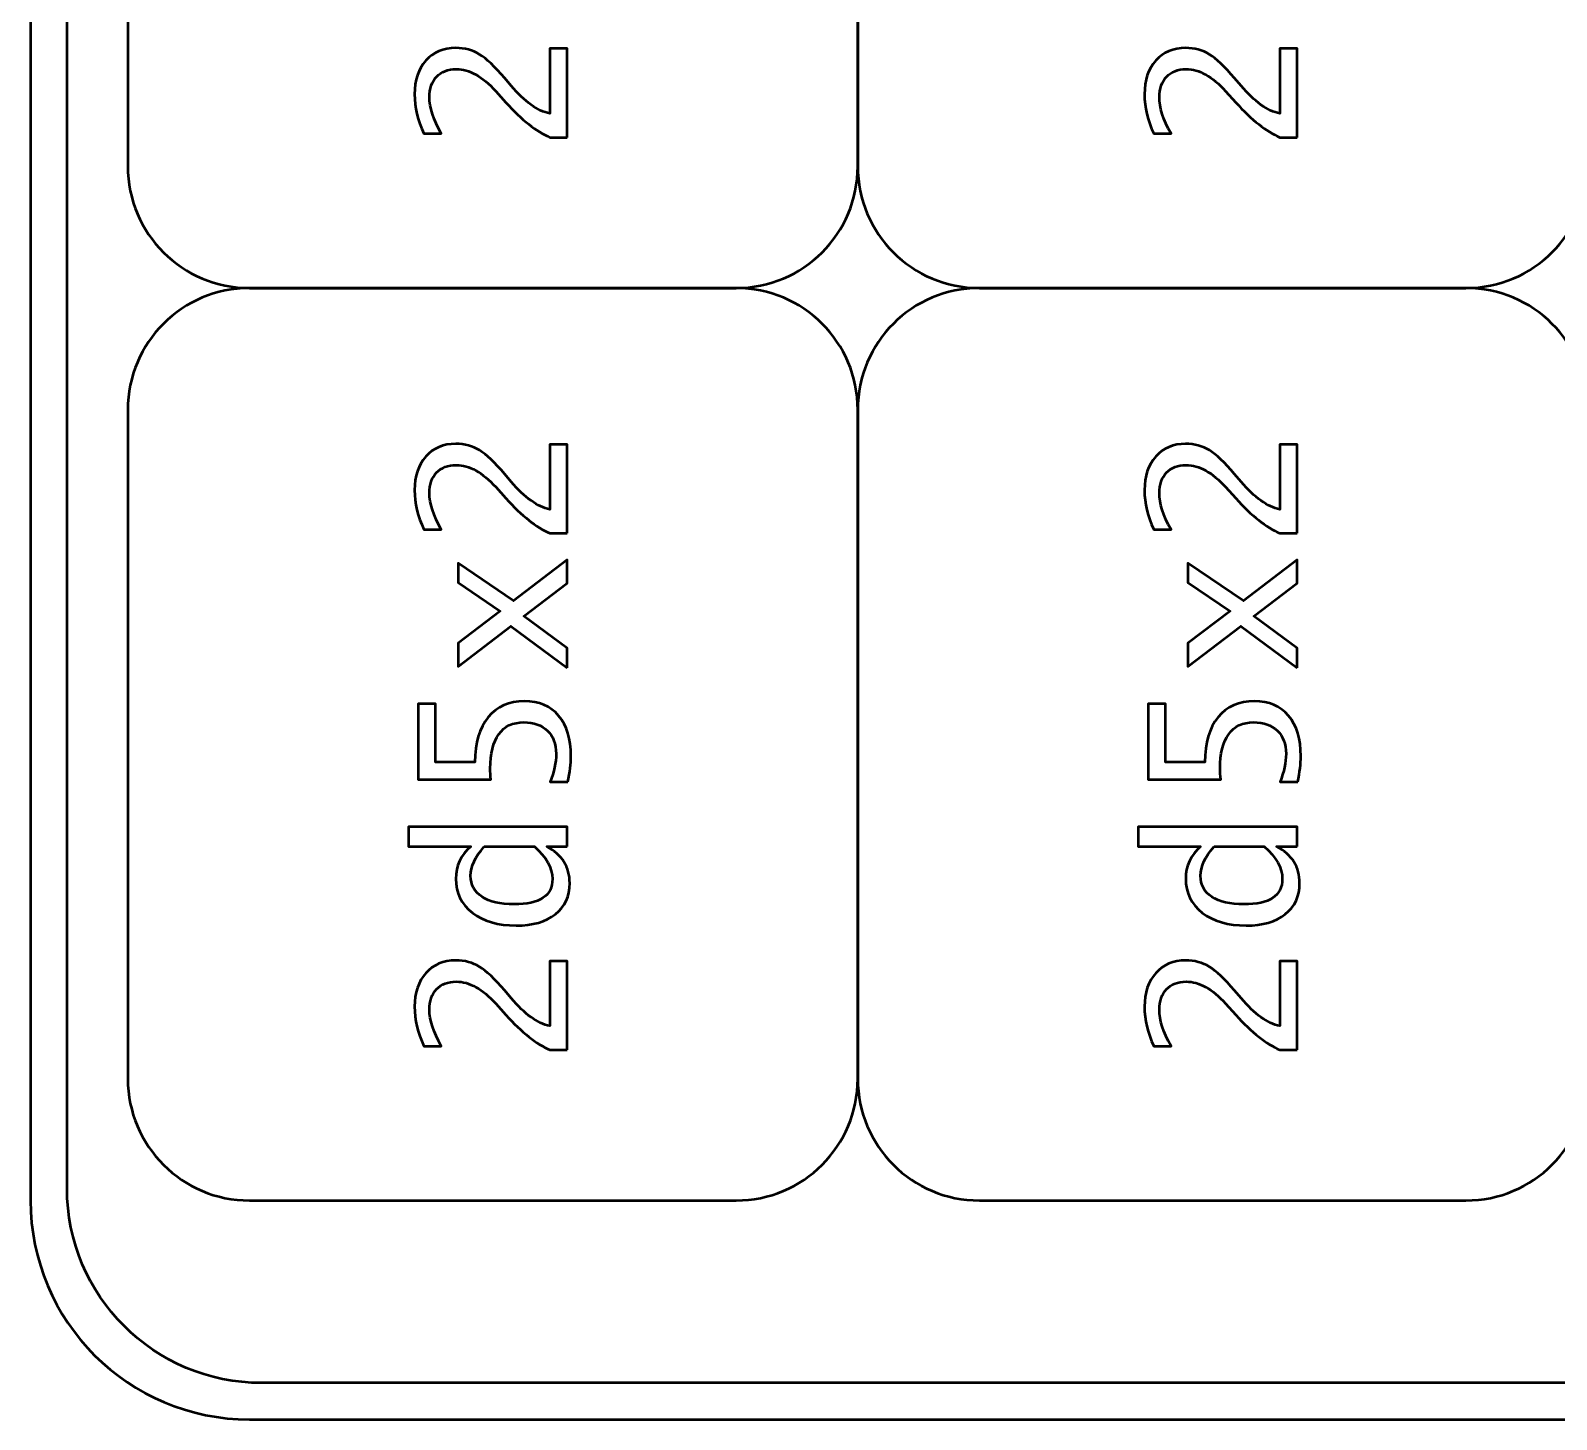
# Model space of a CAD drawing. Header units: centimetres. Extents: x -143 to 63, y -92 to 73.
# Drawn here: x -36.4 to -30.13, y -83.4 to -77.69 of the extents above; entities that cross this region are included whole.
import ezdxf

# ---------------------------------------------------------------- set-up
doc = ezdxf.new("R2010")
doc.units = ezdxf.units.CM
doc.header["$MEASUREMENT"] = 0
doc.layers.add('Layer 1', color=7, linetype='Continuous')

msp = doc.modelspace()

# ---------------------------------------------------------------- linework, layer by layer
at = {"layer": 'Layer 1', "lineweight": 53}
for points in [[(-36.4, -82.5), (-36.4, -82.5), (-36.4, -67.5), (-36.4, -67.5), (-36.4, -67.5), (-36.4, -67.00294), (-35.99706, -66.6), (-35.5, -66.6), (-35.5, -66.6), (-35.5, -66.6), (-24.5, -66.6), (-24.5, -66.6), (-24.5, -66.6), (-24.00294, -66.6), (-23.6, -67.00294), (-23.6, -67.5), (-23.6, -67.5), (-23.6, -67.5), (-23.6, -82.5), (-23.6, -82.5), (-23.6, -82.5), (-23.6, -82.99706), (-24.00294, -83.4), (-24.5, -83.4), (-24.5, -83.4), (-24.5, -83.4), (-35.5, -83.4), (-35.5, -83.4), (-35.5, -83.4), (-35.99706, -83.4), (-36.4, -82.99706), (-36.4, -82.5)], [(-35.45, -83.25), (-35.45, -83.25), (-24.55, -83.25), (-24.55, -83.25), (-24.55, -83.25), (-24.10817, -83.25), (-23.75, -82.89183), (-23.75, -82.45), (-23.75, -82.45), (-23.75, -82.45), (-23.75, -67.55), (-23.75, -67.55), (-23.75, -67.55), (-23.75, -67.10817), (-24.10817, -66.75), (-24.55, -66.75), (-24.55, -66.75), (-24.55, -66.75), (-35.45, -66.75), (-35.45, -66.75), (-35.45, -66.75), (-35.89183, -66.75), (-36.25, -67.10817), (-36.25, -67.55), (-36.25, -67.55), (-36.25, -67.55), (-36.25, -82.45), (-36.25, -82.45), (-36.25, -82.45), (-36.25, -82.89183), (-35.89183, -83.25), (-35.45, -83.25)]]:
    msp.add_open_spline(points, degree=3, knots=[0, 0, 0, 0, 0.1111111, 0.1111111, 0.1111111, 0.1111111, 0.2222222, 0.2222222, 0.2222222, 0.2222222, 0.3333333, 0.3333333, 0.3333333, 0.3333333, 0.4444444, 0.4444444, 0.4444444, 0.4444444, 0.5555556, 0.5555556, 0.5555556, 0.5555556, 0.6666667, 0.6666667, 0.6666667, 0.6666667, 0.7777778, 0.7777778, 0.7777778, 0.7777778, 1, 1, 1, 1], dxfattribs=at)
at = {"layer": 'Layer 1', "color": 4, "lineweight": 53}
for points, knots in [([(-33, -75.5), (-33, -75.5), (-33, -78.25), (-33, -78.25), (-33, -78.25), (-33, -78.52614), (-33.22386, -78.75), (-33.5, -78.75), (-33.5, -78.75), (-33.5, -78.75), (-35.5, -78.75), (-35.5, -78.75), (-35.5, -78.75), (-35.77614, -78.75), (-36, -78.52614), (-36, -78.25), (-36, -78.25), (-36, -78.25), (-36, -75.5), (-36, -75.5), (-36, -75.5), (-36, -75.22386), (-35.77614, -75), (-35.5, -75), (-35.5, -75), (-35.5, -75), (-33.5, -75), (-33.5, -75), (-33.5, -75), (-33.22386, -75), (-33, -75.22386), (-33, -75.5)], [0, 0, 0, 0, 0.1111111, 0.1111111, 0.1111111, 0.1111111, 0.2222222, 0.2222222, 0.2222222, 0.2222222, 0.3333333, 0.3333333, 0.3333333, 0.3333333, 0.4444444, 0.4444444, 0.4444444, 0.4444444, 0.5555556, 0.5555556, 0.5555556, 0.5555556, 0.6666667, 0.6666667, 0.6666667, 0.6666667, 0.7777778, 0.7777778, 0.7777778, 0.7777778, 1, 1, 1, 1]), ([(-30, -75.5), (-30, -75.5), (-30, -78.25), (-30, -78.25), (-30, -78.25), (-30, -78.52614), (-30.22386, -78.75), (-30.5, -78.75), (-30.5, -78.75), (-30.5, -78.75), (-32.5, -78.75), (-32.5, -78.75), (-32.5, -78.75), (-32.77614, -78.75), (-33, -78.52614), (-33, -78.25), (-33, -78.25), (-33, -78.25), (-33, -75.5), (-33, -75.5), (-33, -75.5), (-33, -75.22386), (-32.77614, -75), (-32.5, -75), (-32.5, -75), (-32.5, -75), (-30.5, -75), (-30.5, -75), (-30.5, -75), (-30.22386, -75), (-30, -75.22386), (-30, -75.5)], [0, 0, 0, 0, 0.1111111, 0.1111111, 0.1111111, 0.1111111, 0.2222222, 0.2222222, 0.2222222, 0.2222222, 0.3333333, 0.3333333, 0.3333333, 0.3333333, 0.4444444, 0.4444444, 0.4444444, 0.4444444, 0.5555556, 0.5555556, 0.5555556, 0.5555556, 0.6666667, 0.6666667, 0.6666667, 0.6666667, 0.7777778, 0.7777778, 0.7777778, 0.7777778, 1, 1, 1, 1]), ([(-34.19393, -78.13076), (-34.19393, -78.13076), (-34.26505, -78.13076), (-34.26505, -78.13076), (-34.26505, -78.13076), (-34.32051, -78.10705), (-34.38104, -78.05921), (-34.44638, -77.9871), (-34.44638, -77.9871), (-34.44638, -77.9871), (-34.48815, -77.94054), (-34.48815, -77.94054), (-34.48815, -77.94054), (-34.54262, -77.88057), (-34.59652, -77.85051), (-34.65014, -77.85051), (-34.65014, -77.85051), (-34.68429, -77.85051), (-34.71125, -77.86081), (-34.73086, -77.88127), (-34.73086, -77.88127), (-34.75047, -77.90173), (-34.76035, -77.9301), (-34.76035, -77.96608), (-34.76035, -77.96608), (-34.76035, -78.00813), (-34.74427, -78.05794), (-34.71209, -78.11552), (-34.71209, -78.11552), (-34.71209, -78.11552), (-34.78321, -78.11552), (-34.78321, -78.11552), (-34.78321, -78.11552), (-34.80861, -78.06119), (-34.82131, -78.00714), (-34.82131, -77.95324), (-34.82131, -77.95324), (-34.82131, -77.89595), (-34.80593, -77.84994), (-34.77503, -77.81523), (-34.77503, -77.81523), (-34.74412, -77.78066), (-34.7032, -77.7633), (-34.65212, -77.7633), (-34.65212, -77.7633), (-34.61543, -77.7633), (-34.58283, -77.77205), (-34.55447, -77.78955), (-34.55447, -77.78955), (-34.52597, -77.80719), (-34.49153, -77.83978), (-34.45089, -77.88762), (-34.45089, -77.88762), (-34.45089, -77.88762), (-34.42408, -77.91909), (-34.42408, -77.91909), (-34.42408, -77.91909), (-34.36849, -77.98456), (-34.31557, -78.02238), (-34.26505, -78.03254), (-34.26505, -78.03254), (-34.26505, -78.03254), (-34.26505, -77.76584), (-34.26505, -77.76584), (-34.26505, -77.76584), (-34.26505, -77.76584), (-34.19393, -77.76584), (-34.19393, -77.76584), (-34.19393, -77.76584), (-34.19393, -77.76584), (-34.19393, -78.13076), (-34.19393, -78.13076)], [0, 0, 0, 0, 0.0526316, 0.0526316, 0.0526316, 0.0526316, 0.1052632, 0.1052632, 0.1052632, 0.1052632, 0.1578947, 0.1578947, 0.1578947, 0.1578947, 0.2105263, 0.2105263, 0.2105263, 0.2105263, 0.2631579, 0.2631579, 0.2631579, 0.2631579, 0.3157895, 0.3157895, 0.3157895, 0.3157895, 0.3684211, 0.3684211, 0.3684211, 0.3684211, 0.4210526, 0.4210526, 0.4210526, 0.4210526, 0.4736842, 0.4736842, 0.4736842, 0.4736842, 0.5263158, 0.5263158, 0.5263158, 0.5263158, 0.5789474, 0.5789474, 0.5789474, 0.5789474, 0.6315789, 0.6315789, 0.6315789, 0.6315789, 0.6842105, 0.6842105, 0.6842105, 0.6842105, 0.7368421, 0.7368421, 0.7368421, 0.7368421, 0.7894737, 0.7894737, 0.7894737, 0.7894737, 0.8421053, 0.8421053, 0.8421053, 0.8421053, 0.8947368, 0.8947368, 0.8947368, 0.8947368, 1, 1, 1, 1]), ([(-31.19393, -78.13076), (-31.19393, -78.13076), (-31.26505, -78.13076), (-31.26505, -78.13076), (-31.26505, -78.13076), (-31.32051, -78.10705), (-31.38104, -78.05921), (-31.44638, -77.9871), (-31.44638, -77.9871), (-31.44638, -77.9871), (-31.48815, -77.94054), (-31.48815, -77.94054), (-31.48815, -77.94054), (-31.54262, -77.88057), (-31.59652, -77.85051), (-31.65014, -77.85051), (-31.65014, -77.85051), (-31.68429, -77.85051), (-31.71125, -77.86081), (-31.73086, -77.88127), (-31.73086, -77.88127), (-31.75047, -77.90173), (-31.76035, -77.9301), (-31.76035, -77.96608), (-31.76035, -77.96608), (-31.76035, -78.00813), (-31.74427, -78.05794), (-31.71209, -78.11552), (-31.71209, -78.11552), (-31.71209, -78.11552), (-31.78321, -78.11552), (-31.78321, -78.11552), (-31.78321, -78.11552), (-31.80861, -78.06119), (-31.82131, -78.00714), (-31.82131, -77.95324), (-31.82131, -77.95324), (-31.82131, -77.89595), (-31.80593, -77.84994), (-31.77503, -77.81523), (-31.77503, -77.81523), (-31.74412, -77.78066), (-31.7032, -77.7633), (-31.65212, -77.7633), (-31.65212, -77.7633), (-31.61543, -77.7633), (-31.58283, -77.77205), (-31.55447, -77.78955), (-31.55447, -77.78955), (-31.52597, -77.80719), (-31.49153, -77.83978), (-31.45089, -77.88762), (-31.45089, -77.88762), (-31.45089, -77.88762), (-31.42408, -77.91909), (-31.42408, -77.91909), (-31.42408, -77.91909), (-31.36849, -77.98456), (-31.31557, -78.02238), (-31.26505, -78.03254), (-31.26505, -78.03254), (-31.26505, -78.03254), (-31.26505, -77.76584), (-31.26505, -77.76584), (-31.26505, -77.76584), (-31.26505, -77.76584), (-31.19393, -77.76584), (-31.19393, -77.76584), (-31.19393, -77.76584), (-31.19393, -77.76584), (-31.19393, -78.13076), (-31.19393, -78.13076)], [0, 0, 0, 0, 0.0526316, 0.0526316, 0.0526316, 0.0526316, 0.1052632, 0.1052632, 0.1052632, 0.1052632, 0.1578947, 0.1578947, 0.1578947, 0.1578947, 0.2105263, 0.2105263, 0.2105263, 0.2105263, 0.2631579, 0.2631579, 0.2631579, 0.2631579, 0.3157895, 0.3157895, 0.3157895, 0.3157895, 0.3684211, 0.3684211, 0.3684211, 0.3684211, 0.4210526, 0.4210526, 0.4210526, 0.4210526, 0.4736842, 0.4736842, 0.4736842, 0.4736842, 0.5263158, 0.5263158, 0.5263158, 0.5263158, 0.5789474, 0.5789474, 0.5789474, 0.5789474, 0.6315789, 0.6315789, 0.6315789, 0.6315789, 0.6842105, 0.6842105, 0.6842105, 0.6842105, 0.7368421, 0.7368421, 0.7368421, 0.7368421, 0.7894737, 0.7894737, 0.7894737, 0.7894737, 0.8421053, 0.8421053, 0.8421053, 0.8421053, 0.8947368, 0.8947368, 0.8947368, 0.8947368, 1, 1, 1, 1]), ([(-33, -79.25), (-33, -79.25), (-33, -82), (-33, -82), (-33, -82), (-33, -82.27614), (-33.22386, -82.5), (-33.5, -82.5), (-33.5, -82.5), (-33.5, -82.5), (-35.5, -82.5), (-35.5, -82.5), (-35.5, -82.5), (-35.77614, -82.5), (-36, -82.27614), (-36, -82), (-36, -82), (-36, -82), (-36, -79.25), (-36, -79.25), (-36, -79.25), (-36, -78.97386), (-35.77614, -78.75), (-35.5, -78.75), (-35.5, -78.75), (-35.5, -78.75), (-33.5, -78.75), (-33.5, -78.75), (-33.5, -78.75), (-33.22386, -78.75), (-33, -78.97386), (-33, -79.25)], [0, 0, 0, 0, 0.1111111, 0.1111111, 0.1111111, 0.1111111, 0.2222222, 0.2222222, 0.2222222, 0.2222222, 0.3333333, 0.3333333, 0.3333333, 0.3333333, 0.4444444, 0.4444444, 0.4444444, 0.4444444, 0.5555556, 0.5555556, 0.5555556, 0.5555556, 0.6666667, 0.6666667, 0.6666667, 0.6666667, 0.7777778, 0.7777778, 0.7777778, 0.7777778, 1, 1, 1, 1]), ([(-30, -79.25), (-30, -79.25), (-30, -82), (-30, -82), (-30, -82), (-30, -82.27614), (-30.22386, -82.5), (-30.5, -82.5), (-30.5, -82.5), (-30.5, -82.5), (-32.5, -82.5), (-32.5, -82.5), (-32.5, -82.5), (-32.77614, -82.5), (-33, -82.27614), (-33, -82), (-33, -82), (-33, -82), (-33, -79.25), (-33, -79.25), (-33, -79.25), (-33, -78.97386), (-32.77614, -78.75), (-32.5, -78.75), (-32.5, -78.75), (-32.5, -78.75), (-30.5, -78.75), (-30.5, -78.75), (-30.5, -78.75), (-30.22386, -78.75), (-30, -78.97386), (-30, -79.25)], [0, 0, 0, 0, 0.1111111, 0.1111111, 0.1111111, 0.1111111, 0.2222222, 0.2222222, 0.2222222, 0.2222222, 0.3333333, 0.3333333, 0.3333333, 0.3333333, 0.4444444, 0.4444444, 0.4444444, 0.4444444, 0.5555556, 0.5555556, 0.5555556, 0.5555556, 0.6666667, 0.6666667, 0.6666667, 0.6666667, 0.7777778, 0.7777778, 0.7777778, 0.7777778, 1, 1, 1, 1]), ([(-34.19393, -79.75787), (-34.19393, -79.75787), (-34.26505, -79.75787), (-34.26505, -79.75787), (-34.26505, -79.75787), (-34.32051, -79.73416), (-34.38104, -79.68632), (-34.44638, -79.61421), (-34.44638, -79.61421), (-34.44638, -79.61421), (-34.48815, -79.56765), (-34.48815, -79.56765), (-34.48815, -79.56765), (-34.54262, -79.50768), (-34.59652, -79.47762), (-34.65014, -79.47762), (-34.65014, -79.47762), (-34.68429, -79.47762), (-34.71125, -79.48792), (-34.73086, -79.50838), (-34.73086, -79.50838), (-34.75047, -79.52884), (-34.76035, -79.55721), (-34.76035, -79.59319), (-34.76035, -79.59319), (-34.76035, -79.63524), (-34.74427, -79.68505), (-34.71209, -79.74263), (-34.71209, -79.74263), (-34.71209, -79.74263), (-34.78321, -79.74263), (-34.78321, -79.74263), (-34.78321, -79.74263), (-34.80861, -79.6883), (-34.82131, -79.63425), (-34.82131, -79.58035), (-34.82131, -79.58035), (-34.82131, -79.52306), (-34.80593, -79.47705), (-34.77503, -79.44234), (-34.77503, -79.44234), (-34.74412, -79.40777), (-34.7032, -79.39041), (-34.65212, -79.39041), (-34.65212, -79.39041), (-34.61543, -79.39041), (-34.58283, -79.39916), (-34.55447, -79.41666), (-34.55447, -79.41666), (-34.52597, -79.4343), (-34.49153, -79.46689), (-34.45089, -79.51473), (-34.45089, -79.51473), (-34.45089, -79.51473), (-34.42408, -79.5462), (-34.42408, -79.5462), (-34.42408, -79.5462), (-34.36849, -79.61167), (-34.31557, -79.64949), (-34.26505, -79.65965), (-34.26505, -79.65965), (-34.26505, -79.65965), (-34.26505, -79.39295), (-34.26505, -79.39295), (-34.26505, -79.39295), (-34.26505, -79.39295), (-34.19393, -79.39295), (-34.19393, -79.39295), (-34.19393, -79.39295), (-34.19393, -79.39295), (-34.19393, -79.75787), (-34.19393, -79.75787)], [0, 0, 0, 0, 0.0526316, 0.0526316, 0.0526316, 0.0526316, 0.1052632, 0.1052632, 0.1052632, 0.1052632, 0.1578947, 0.1578947, 0.1578947, 0.1578947, 0.2105263, 0.2105263, 0.2105263, 0.2105263, 0.2631579, 0.2631579, 0.2631579, 0.2631579, 0.3157895, 0.3157895, 0.3157895, 0.3157895, 0.3684211, 0.3684211, 0.3684211, 0.3684211, 0.4210526, 0.4210526, 0.4210526, 0.4210526, 0.4736842, 0.4736842, 0.4736842, 0.4736842, 0.5263158, 0.5263158, 0.5263158, 0.5263158, 0.5789474, 0.5789474, 0.5789474, 0.5789474, 0.6315789, 0.6315789, 0.6315789, 0.6315789, 0.6842105, 0.6842105, 0.6842105, 0.6842105, 0.7368421, 0.7368421, 0.7368421, 0.7368421, 0.7894737, 0.7894737, 0.7894737, 0.7894737, 0.8421053, 0.8421053, 0.8421053, 0.8421053, 0.8947368, 0.8947368, 0.8947368, 0.8947368, 1, 1, 1, 1]), ([(-31.19393, -79.75787), (-31.19393, -79.75787), (-31.26505, -79.75787), (-31.26505, -79.75787), (-31.26505, -79.75787), (-31.32051, -79.73416), (-31.38104, -79.68632), (-31.44638, -79.61421), (-31.44638, -79.61421), (-31.44638, -79.61421), (-31.48815, -79.56765), (-31.48815, -79.56765), (-31.48815, -79.56765), (-31.54262, -79.50768), (-31.59652, -79.47762), (-31.65014, -79.47762), (-31.65014, -79.47762), (-31.68429, -79.47762), (-31.71125, -79.48792), (-31.73086, -79.50838), (-31.73086, -79.50838), (-31.75047, -79.52884), (-31.76035, -79.55721), (-31.76035, -79.59319), (-31.76035, -79.59319), (-31.76035, -79.63524), (-31.74427, -79.68505), (-31.71209, -79.74263), (-31.71209, -79.74263), (-31.71209, -79.74263), (-31.78321, -79.74263), (-31.78321, -79.74263), (-31.78321, -79.74263), (-31.80861, -79.6883), (-31.82131, -79.63425), (-31.82131, -79.58035), (-31.82131, -79.58035), (-31.82131, -79.52306), (-31.80593, -79.47705), (-31.77503, -79.44234), (-31.77503, -79.44234), (-31.74412, -79.40777), (-31.7032, -79.39041), (-31.65212, -79.39041), (-31.65212, -79.39041), (-31.61543, -79.39041), (-31.58283, -79.39916), (-31.55447, -79.41666), (-31.55447, -79.41666), (-31.52597, -79.4343), (-31.49153, -79.46689), (-31.45089, -79.51473), (-31.45089, -79.51473), (-31.45089, -79.51473), (-31.42408, -79.5462), (-31.42408, -79.5462), (-31.42408, -79.5462), (-31.36849, -79.61167), (-31.31557, -79.64949), (-31.26505, -79.65965), (-31.26505, -79.65965), (-31.26505, -79.65965), (-31.26505, -79.39295), (-31.26505, -79.39295), (-31.26505, -79.39295), (-31.26505, -79.39295), (-31.19393, -79.39295), (-31.19393, -79.39295), (-31.19393, -79.39295), (-31.19393, -79.39295), (-31.19393, -79.75787), (-31.19393, -79.75787)], [0, 0, 0, 0, 0.0526316, 0.0526316, 0.0526316, 0.0526316, 0.1052632, 0.1052632, 0.1052632, 0.1052632, 0.1578947, 0.1578947, 0.1578947, 0.1578947, 0.2105263, 0.2105263, 0.2105263, 0.2105263, 0.2631579, 0.2631579, 0.2631579, 0.2631579, 0.3157895, 0.3157895, 0.3157895, 0.3157895, 0.3684211, 0.3684211, 0.3684211, 0.3684211, 0.4210526, 0.4210526, 0.4210526, 0.4210526, 0.4736842, 0.4736842, 0.4736842, 0.4736842, 0.5263158, 0.5263158, 0.5263158, 0.5263158, 0.5789474, 0.5789474, 0.5789474, 0.5789474, 0.6315789, 0.6315789, 0.6315789, 0.6315789, 0.6842105, 0.6842105, 0.6842105, 0.6842105, 0.7368421, 0.7368421, 0.7368421, 0.7368421, 0.7894737, 0.7894737, 0.7894737, 0.7894737, 0.8421053, 0.8421053, 0.8421053, 0.8421053, 0.8947368, 0.8947368, 0.8947368, 0.8947368, 1, 1, 1, 1]), ([(-34.19393, -80.31102), (-34.19393, -80.31102), (-34.42549, -80.14014), (-34.42549, -80.14014), (-34.42549, -80.14014), (-34.42549, -80.14014), (-34.64267, -80.30594), (-34.64267, -80.30594), (-34.64267, -80.30594), (-34.64267, -80.30594), (-34.64267, -80.209), (-34.64267, -80.209), (-34.64267, -80.209), (-34.64267, -80.209), (-34.4698, -80.07805), (-34.4698, -80.07805), (-34.4698, -80.07805), (-34.4698, -80.07805), (-34.64267, -79.95951), (-34.64267, -79.95951), (-34.64267, -79.95951), (-34.64267, -79.95951), (-34.64267, -79.88007), (-34.64267, -79.88007), (-34.64267, -79.88007), (-34.64267, -79.88007), (-34.41505, -80.03529), (-34.41505, -80.03529), (-34.41505, -80.03529), (-34.41505, -80.03529), (-34.19393, -79.86652), (-34.19393, -79.86652), (-34.19393, -79.86652), (-34.19393, -79.86652), (-34.19393, -79.96347), (-34.19393, -79.96347), (-34.19393, -79.96347), (-34.19393, -79.96347), (-34.37173, -80.09865), (-34.37173, -80.09865), (-34.37173, -80.09865), (-34.37173, -80.09865), (-34.19393, -80.22946), (-34.19393, -80.22946), (-34.19393, -80.22946), (-34.19393, -80.22946), (-34.19393, -80.31102), (-34.19393, -80.31102)], [0, 0, 0, 0, 0.0769231, 0.0769231, 0.0769231, 0.0769231, 0.1538462, 0.1538462, 0.1538462, 0.1538462, 0.2307692, 0.2307692, 0.2307692, 0.2307692, 0.3076923, 0.3076923, 0.3076923, 0.3076923, 0.3846154, 0.3846154, 0.3846154, 0.3846154, 0.4615385, 0.4615385, 0.4615385, 0.4615385, 0.5384615, 0.5384615, 0.5384615, 0.5384615, 0.6153846, 0.6153846, 0.6153846, 0.6153846, 0.6923077, 0.6923077, 0.6923077, 0.6923077, 0.7692308, 0.7692308, 0.7692308, 0.7692308, 0.8461538, 0.8461538, 0.8461538, 0.8461538, 1, 1, 1, 1]), ([(-31.19393, -80.31102), (-31.19393, -80.31102), (-31.42549, -80.14014), (-31.42549, -80.14014), (-31.42549, -80.14014), (-31.42549, -80.14014), (-31.64267, -80.30594), (-31.64267, -80.30594), (-31.64267, -80.30594), (-31.64267, -80.30594), (-31.64267, -80.209), (-31.64267, -80.209), (-31.64267, -80.209), (-31.64267, -80.209), (-31.4698, -80.07805), (-31.4698, -80.07805), (-31.4698, -80.07805), (-31.4698, -80.07805), (-31.64267, -79.95951), (-31.64267, -79.95951), (-31.64267, -79.95951), (-31.64267, -79.95951), (-31.64267, -79.88007), (-31.64267, -79.88007), (-31.64267, -79.88007), (-31.64267, -79.88007), (-31.41505, -80.03529), (-31.41505, -80.03529), (-31.41505, -80.03529), (-31.41505, -80.03529), (-31.19393, -79.86652), (-31.19393, -79.86652), (-31.19393, -79.86652), (-31.19393, -79.86652), (-31.19393, -79.96347), (-31.19393, -79.96347), (-31.19393, -79.96347), (-31.19393, -79.96347), (-31.37173, -80.09865), (-31.37173, -80.09865), (-31.37173, -80.09865), (-31.37173, -80.09865), (-31.19393, -80.22946), (-31.19393, -80.22946), (-31.19393, -80.22946), (-31.19393, -80.22946), (-31.19393, -80.31102), (-31.19393, -80.31102)], [0, 0, 0, 0, 0.0769231, 0.0769231, 0.0769231, 0.0769231, 0.1538462, 0.1538462, 0.1538462, 0.1538462, 0.2307692, 0.2307692, 0.2307692, 0.2307692, 0.3076923, 0.3076923, 0.3076923, 0.3076923, 0.3846154, 0.3846154, 0.3846154, 0.3846154, 0.4615385, 0.4615385, 0.4615385, 0.4615385, 0.5384615, 0.5384615, 0.5384615, 0.5384615, 0.6153846, 0.6153846, 0.6153846, 0.6153846, 0.6923077, 0.6923077, 0.6923077, 0.6923077, 0.7692308, 0.7692308, 0.7692308, 0.7692308, 0.8461538, 0.8461538, 0.8461538, 0.8461538, 1, 1, 1, 1]), ([(-34.19139, -80.77952), (-34.19139, -80.77952), (-34.2642, -80.77952), (-34.2642, -80.77952), (-34.2642, -80.77952), (-34.24783, -80.73902), (-34.23965, -80.70063), (-34.23965, -80.66395), (-34.23965, -80.66395), (-34.23965, -80.62387), (-34.2515, -80.59226), (-34.27521, -80.56926), (-34.27521, -80.56926), (-34.29892, -80.54626), (-34.33151, -80.53483), (-34.373, -80.53483), (-34.373, -80.53483), (-34.41759, -80.53483), (-34.45174, -80.55106), (-34.47531, -80.58351), (-34.47531, -80.58351), (-34.49887, -80.61597), (-34.51058, -80.66296), (-34.51058, -80.72434), (-34.51058, -80.72434), (-34.51058, -80.73859), (-34.5096, -80.75369), (-34.50762, -80.76936), (-34.50762, -80.76936), (-34.50762, -80.76936), (-34.80607, -80.76936), (-34.80607, -80.76936), (-34.80607, -80.76936), (-34.80607, -80.76936), (-34.80607, -80.45947), (-34.80607, -80.45947), (-34.80607, -80.45947), (-34.80607, -80.45947), (-34.73495, -80.45947), (-34.73495, -80.45947), (-34.73495, -80.45947), (-34.73495, -80.45947), (-34.73495, -80.69824), (-34.73495, -80.69824), (-34.73495, -80.69824), (-34.73495, -80.69824), (-34.57324, -80.69824), (-34.57324, -80.69824), (-34.57324, -80.69824), (-34.57324, -80.6195), (-34.55518, -80.55811), (-34.51905, -80.51394), (-34.51905, -80.51394), (-34.48307, -80.46978), (-34.43311, -80.44762), (-34.36919, -80.44762), (-34.36919, -80.44762), (-34.30964, -80.44762), (-34.26307, -80.46766), (-34.22935, -80.50774), (-34.22935, -80.50774), (-34.19562, -80.54781), (-34.17869, -80.60313), (-34.17869, -80.67368), (-34.17869, -80.67368), (-34.17869, -80.70515), (-34.18292, -80.74043), (-34.19139, -80.77952)], [0, 0, 0, 0, 0.0555556, 0.0555556, 0.0555556, 0.0555556, 0.1111111, 0.1111111, 0.1111111, 0.1111111, 0.1666667, 0.1666667, 0.1666667, 0.1666667, 0.2222222, 0.2222222, 0.2222222, 0.2222222, 0.2777778, 0.2777778, 0.2777778, 0.2777778, 0.3333333, 0.3333333, 0.3333333, 0.3333333, 0.3888889, 0.3888889, 0.3888889, 0.3888889, 0.4444444, 0.4444444, 0.4444444, 0.4444444, 0.5, 0.5, 0.5, 0.5, 0.5555556, 0.5555556, 0.5555556, 0.5555556, 0.6111111, 0.6111111, 0.6111111, 0.6111111, 0.6666667, 0.6666667, 0.6666667, 0.6666667, 0.7222222, 0.7222222, 0.7222222, 0.7222222, 0.7777778, 0.7777778, 0.7777778, 0.7777778, 0.8333333, 0.8333333, 0.8333333, 0.8333333, 0.8888889, 0.8888889, 0.8888889, 0.8888889, 1, 1, 1, 1]), ([(-31.19139, -80.77952), (-31.19139, -80.77952), (-31.2642, -80.77952), (-31.2642, -80.77952), (-31.2642, -80.77952), (-31.24783, -80.73902), (-31.23965, -80.70063), (-31.23965, -80.66395), (-31.23965, -80.66395), (-31.23965, -80.62387), (-31.2515, -80.59226), (-31.27521, -80.56926), (-31.27521, -80.56926), (-31.29892, -80.54626), (-31.33151, -80.53483), (-31.373, -80.53483), (-31.373, -80.53483), (-31.41759, -80.53483), (-31.45174, -80.55106), (-31.47531, -80.58351), (-31.47531, -80.58351), (-31.49887, -80.61597), (-31.51058, -80.66296), (-31.51058, -80.72434), (-31.51058, -80.72434), (-31.51058, -80.73859), (-31.5096, -80.75369), (-31.50762, -80.76936), (-31.50762, -80.76936), (-31.50762, -80.76936), (-31.80607, -80.76936), (-31.80607, -80.76936), (-31.80607, -80.76936), (-31.80607, -80.76936), (-31.80607, -80.45947), (-31.80607, -80.45947), (-31.80607, -80.45947), (-31.80607, -80.45947), (-31.73495, -80.45947), (-31.73495, -80.45947), (-31.73495, -80.45947), (-31.73495, -80.45947), (-31.73495, -80.69824), (-31.73495, -80.69824), (-31.73495, -80.69824), (-31.73495, -80.69824), (-31.57324, -80.69824), (-31.57324, -80.69824), (-31.57324, -80.69824), (-31.57324, -80.6195), (-31.55518, -80.55811), (-31.51905, -80.51394), (-31.51905, -80.51394), (-31.48307, -80.46978), (-31.43311, -80.44762), (-31.36919, -80.44762), (-31.36919, -80.44762), (-31.30964, -80.44762), (-31.26307, -80.46766), (-31.22935, -80.50774), (-31.22935, -80.50774), (-31.19562, -80.54781), (-31.17869, -80.60313), (-31.17869, -80.67368), (-31.17869, -80.67368), (-31.17869, -80.70515), (-31.18292, -80.74043), (-31.19139, -80.77952)], [0, 0, 0, 0, 0.0555556, 0.0555556, 0.0555556, 0.0555556, 0.1111111, 0.1111111, 0.1111111, 0.1111111, 0.1666667, 0.1666667, 0.1666667, 0.1666667, 0.2222222, 0.2222222, 0.2222222, 0.2222222, 0.2777778, 0.2777778, 0.2777778, 0.2777778, 0.3333333, 0.3333333, 0.3333333, 0.3333333, 0.3888889, 0.3888889, 0.3888889, 0.3888889, 0.4444444, 0.4444444, 0.4444444, 0.4444444, 0.5, 0.5, 0.5, 0.5, 0.5555556, 0.5555556, 0.5555556, 0.5555556, 0.6111111, 0.6111111, 0.6111111, 0.6111111, 0.6666667, 0.6666667, 0.6666667, 0.6666667, 0.7222222, 0.7222222, 0.7222222, 0.7222222, 0.7777778, 0.7777778, 0.7777778, 0.7777778, 0.8333333, 0.8333333, 0.8333333, 0.8333333, 0.8888889, 0.8888889, 0.8888889, 0.8888889, 1, 1, 1, 1]), ([(-34.19393, -81.04566), (-34.19393, -81.04566), (-34.27817, -81.04566), (-34.27817, -81.04566), (-34.27817, -81.04566), (-34.21524, -81.07882), (-34.18377, -81.12877), (-34.18377, -81.19552), (-34.18377, -81.19552), (-34.18377, -81.2497), (-34.20338, -81.29232), (-34.24275, -81.32336), (-34.24275, -81.32336), (-34.28212, -81.35441), (-34.33589, -81.36993), (-34.40405, -81.36993), (-34.40405, -81.36993), (-34.47855, -81.36993), (-34.53852, -81.35229), (-34.58396, -81.31715), (-34.58396, -81.31715), (-34.62926, -81.28188), (-34.65198, -81.23559), (-34.65198, -81.17816), (-34.65198, -81.17816), (-34.65198, -81.12496), (-34.63166, -81.08065), (-34.59088, -81.04566), (-34.59088, -81.04566), (-34.59088, -81.04566), (-34.84671, -81.04566), (-34.84671, -81.04566), (-34.84671, -81.04566), (-34.84671, -81.04566), (-34.84671, -80.96437), (-34.84671, -80.96437), (-34.84671, -80.96437), (-34.84671, -80.96437), (-34.19393, -80.96437), (-34.19393, -80.96437), (-34.19393, -80.96437), (-34.19393, -80.96437), (-34.19393, -81.04566), (-34.19393, -81.04566)], [0, 0, 0, 0, 0.0833333, 0.0833333, 0.0833333, 0.0833333, 0.1666667, 0.1666667, 0.1666667, 0.1666667, 0.25, 0.25, 0.25, 0.25, 0.3333333, 0.3333333, 0.3333333, 0.3333333, 0.4166667, 0.4166667, 0.4166667, 0.4166667, 0.5, 0.5, 0.5, 0.5, 0.5833333, 0.5833333, 0.5833333, 0.5833333, 0.6666667, 0.6666667, 0.6666667, 0.6666667, 0.75, 0.75, 0.75, 0.75, 0.8333333, 0.8333333, 0.8333333, 0.8333333, 1, 1, 1, 1]), ([(-31.19393, -81.04566), (-31.19393, -81.04566), (-31.27817, -81.04566), (-31.27817, -81.04566), (-31.27817, -81.04566), (-31.21524, -81.07882), (-31.18377, -81.12877), (-31.18377, -81.19552), (-31.18377, -81.19552), (-31.18377, -81.2497), (-31.20338, -81.29232), (-31.24275, -81.32336), (-31.24275, -81.32336), (-31.28212, -81.35441), (-31.33589, -81.36993), (-31.40405, -81.36993), (-31.40405, -81.36993), (-31.47855, -81.36993), (-31.53852, -81.35229), (-31.58396, -81.31715), (-31.58396, -81.31715), (-31.62926, -81.28188), (-31.65198, -81.23559), (-31.65198, -81.17816), (-31.65198, -81.17816), (-31.65198, -81.12496), (-31.63166, -81.08065), (-31.59088, -81.04566), (-31.59088, -81.04566), (-31.59088, -81.04566), (-31.84671, -81.04566), (-31.84671, -81.04566), (-31.84671, -81.04566), (-31.84671, -81.04566), (-31.84671, -80.96437), (-31.84671, -80.96437), (-31.84671, -80.96437), (-31.84671, -80.96437), (-31.19393, -80.96437), (-31.19393, -80.96437), (-31.19393, -80.96437), (-31.19393, -80.96437), (-31.19393, -81.04566), (-31.19393, -81.04566)], [0, 0, 0, 0, 0.0833333, 0.0833333, 0.0833333, 0.0833333, 0.1666667, 0.1666667, 0.1666667, 0.1666667, 0.25, 0.25, 0.25, 0.25, 0.3333333, 0.3333333, 0.3333333, 0.3333333, 0.4166667, 0.4166667, 0.4166667, 0.4166667, 0.5, 0.5, 0.5, 0.5, 0.5833333, 0.5833333, 0.5833333, 0.5833333, 0.6666667, 0.6666667, 0.6666667, 0.6666667, 0.75, 0.75, 0.75, 0.75, 0.8333333, 0.8333333, 0.8333333, 0.8333333, 1, 1, 1, 1]), ([(-34.53528, -81.04566), (-34.57239, -81.08785), (-34.59102, -81.12778), (-34.59102, -81.1656), (-34.59102, -81.1656), (-34.59102, -81.20285), (-34.5755, -81.23164), (-34.54431, -81.2521), (-34.54431, -81.2521), (-34.51327, -81.27256), (-34.46924, -81.28272), (-34.41223, -81.28272), (-34.41223, -81.28272), (-34.30738, -81.28272), (-34.25489, -81.24801), (-34.25489, -81.17844), (-34.25489, -81.17844), (-34.25489, -81.13329), (-34.27958, -81.08898), (-34.32883, -81.04566), (-34.32883, -81.04566), (-34.32883, -81.04566), (-34.53528, -81.04566), (-34.53528, -81.04566)], [0, 0, 0, 0, 0.1428571, 0.1428571, 0.1428571, 0.1428571, 0.2857143, 0.2857143, 0.2857143, 0.2857143, 0.4285714, 0.4285714, 0.4285714, 0.4285714, 0.5714286, 0.5714286, 0.5714286, 0.5714286, 0.7142857, 0.7142857, 0.7142857, 0.7142857, 1, 1, 1, 1]), ([(-31.53528, -81.04566), (-31.57239, -81.08785), (-31.59102, -81.12778), (-31.59102, -81.1656), (-31.59102, -81.1656), (-31.59102, -81.20285), (-31.5755, -81.23164), (-31.54431, -81.2521), (-31.54431, -81.2521), (-31.51327, -81.27256), (-31.46924, -81.28272), (-31.41223, -81.28272), (-31.41223, -81.28272), (-31.30738, -81.28272), (-31.25489, -81.24801), (-31.25489, -81.17844), (-31.25489, -81.17844), (-31.25489, -81.13329), (-31.27958, -81.08898), (-31.32883, -81.04566), (-31.32883, -81.04566), (-31.32883, -81.04566), (-31.53528, -81.04566), (-31.53528, -81.04566)], [0, 0, 0, 0, 0.1428571, 0.1428571, 0.1428571, 0.1428571, 0.2857143, 0.2857143, 0.2857143, 0.2857143, 0.4285714, 0.4285714, 0.4285714, 0.4285714, 0.5714286, 0.5714286, 0.5714286, 0.5714286, 0.7142857, 0.7142857, 0.7142857, 0.7142857, 1, 1, 1, 1]), ([(-34.19393, -81.88076), (-34.19393, -81.88076), (-34.26505, -81.88076), (-34.26505, -81.88076), (-34.26505, -81.88076), (-34.32051, -81.85705), (-34.38104, -81.80921), (-34.44638, -81.7371), (-34.44638, -81.7371), (-34.44638, -81.7371), (-34.48815, -81.69054), (-34.48815, -81.69054), (-34.48815, -81.69054), (-34.54262, -81.63057), (-34.59652, -81.60051), (-34.65014, -81.60051), (-34.65014, -81.60051), (-34.68429, -81.60051), (-34.71125, -81.61081), (-34.73086, -81.63127), (-34.73086, -81.63127), (-34.75047, -81.65173), (-34.76035, -81.6801), (-34.76035, -81.71608), (-34.76035, -81.71608), (-34.76035, -81.75813), (-34.74427, -81.80794), (-34.71209, -81.86552), (-34.71209, -81.86552), (-34.71209, -81.86552), (-34.78321, -81.86552), (-34.78321, -81.86552), (-34.78321, -81.86552), (-34.80861, -81.81119), (-34.82131, -81.75714), (-34.82131, -81.70324), (-34.82131, -81.70324), (-34.82131, -81.64595), (-34.80593, -81.59994), (-34.77503, -81.56523), (-34.77503, -81.56523), (-34.74412, -81.53066), (-34.7032, -81.5133), (-34.65212, -81.5133), (-34.65212, -81.5133), (-34.61543, -81.5133), (-34.58283, -81.52205), (-34.55447, -81.53955), (-34.55447, -81.53955), (-34.52597, -81.55719), (-34.49153, -81.58978), (-34.45089, -81.63762), (-34.45089, -81.63762), (-34.45089, -81.63762), (-34.42408, -81.66909), (-34.42408, -81.66909), (-34.42408, -81.66909), (-34.36849, -81.73456), (-34.31557, -81.77238), (-34.26505, -81.78254), (-34.26505, -81.78254), (-34.26505, -81.78254), (-34.26505, -81.51584), (-34.26505, -81.51584), (-34.26505, -81.51584), (-34.26505, -81.51584), (-34.19393, -81.51584), (-34.19393, -81.51584), (-34.19393, -81.51584), (-34.19393, -81.51584), (-34.19393, -81.88076), (-34.19393, -81.88076)], [0, 0, 0, 0, 0.0526316, 0.0526316, 0.0526316, 0.0526316, 0.1052632, 0.1052632, 0.1052632, 0.1052632, 0.1578947, 0.1578947, 0.1578947, 0.1578947, 0.2105263, 0.2105263, 0.2105263, 0.2105263, 0.2631579, 0.2631579, 0.2631579, 0.2631579, 0.3157895, 0.3157895, 0.3157895, 0.3157895, 0.3684211, 0.3684211, 0.3684211, 0.3684211, 0.4210526, 0.4210526, 0.4210526, 0.4210526, 0.4736842, 0.4736842, 0.4736842, 0.4736842, 0.5263158, 0.5263158, 0.5263158, 0.5263158, 0.5789474, 0.5789474, 0.5789474, 0.5789474, 0.6315789, 0.6315789, 0.6315789, 0.6315789, 0.6842105, 0.6842105, 0.6842105, 0.6842105, 0.7368421, 0.7368421, 0.7368421, 0.7368421, 0.7894737, 0.7894737, 0.7894737, 0.7894737, 0.8421053, 0.8421053, 0.8421053, 0.8421053, 0.8947368, 0.8947368, 0.8947368, 0.8947368, 1, 1, 1, 1]), ([(-31.19393, -81.88076), (-31.19393, -81.88076), (-31.26505, -81.88076), (-31.26505, -81.88076), (-31.26505, -81.88076), (-31.32051, -81.85705), (-31.38104, -81.80921), (-31.44638, -81.7371), (-31.44638, -81.7371), (-31.44638, -81.7371), (-31.48815, -81.69054), (-31.48815, -81.69054), (-31.48815, -81.69054), (-31.54262, -81.63057), (-31.59652, -81.60051), (-31.65014, -81.60051), (-31.65014, -81.60051), (-31.68429, -81.60051), (-31.71125, -81.61081), (-31.73086, -81.63127), (-31.73086, -81.63127), (-31.75047, -81.65173), (-31.76035, -81.6801), (-31.76035, -81.71608), (-31.76035, -81.71608), (-31.76035, -81.75813), (-31.74427, -81.80794), (-31.71209, -81.86552), (-31.71209, -81.86552), (-31.71209, -81.86552), (-31.78321, -81.86552), (-31.78321, -81.86552), (-31.78321, -81.86552), (-31.80861, -81.81119), (-31.82131, -81.75714), (-31.82131, -81.70324), (-31.82131, -81.70324), (-31.82131, -81.64595), (-31.80593, -81.59994), (-31.77503, -81.56523), (-31.77503, -81.56523), (-31.74412, -81.53066), (-31.7032, -81.5133), (-31.65212, -81.5133), (-31.65212, -81.5133), (-31.61543, -81.5133), (-31.58283, -81.52205), (-31.55447, -81.53955), (-31.55447, -81.53955), (-31.52597, -81.55719), (-31.49153, -81.58978), (-31.45089, -81.63762), (-31.45089, -81.63762), (-31.45089, -81.63762), (-31.42408, -81.66909), (-31.42408, -81.66909), (-31.42408, -81.66909), (-31.36849, -81.73456), (-31.31557, -81.77238), (-31.26505, -81.78254), (-31.26505, -81.78254), (-31.26505, -81.78254), (-31.26505, -81.51584), (-31.26505, -81.51584), (-31.26505, -81.51584), (-31.26505, -81.51584), (-31.19393, -81.51584), (-31.19393, -81.51584), (-31.19393, -81.51584), (-31.19393, -81.51584), (-31.19393, -81.88076), (-31.19393, -81.88076)], [0, 0, 0, 0, 0.0526316, 0.0526316, 0.0526316, 0.0526316, 0.1052632, 0.1052632, 0.1052632, 0.1052632, 0.1578947, 0.1578947, 0.1578947, 0.1578947, 0.2105263, 0.2105263, 0.2105263, 0.2105263, 0.2631579, 0.2631579, 0.2631579, 0.2631579, 0.3157895, 0.3157895, 0.3157895, 0.3157895, 0.3684211, 0.3684211, 0.3684211, 0.3684211, 0.4210526, 0.4210526, 0.4210526, 0.4210526, 0.4736842, 0.4736842, 0.4736842, 0.4736842, 0.5263158, 0.5263158, 0.5263158, 0.5263158, 0.5789474, 0.5789474, 0.5789474, 0.5789474, 0.6315789, 0.6315789, 0.6315789, 0.6315789, 0.6842105, 0.6842105, 0.6842105, 0.6842105, 0.7368421, 0.7368421, 0.7368421, 0.7368421, 0.7894737, 0.7894737, 0.7894737, 0.7894737, 0.8421053, 0.8421053, 0.8421053, 0.8421053, 0.8947368, 0.8947368, 0.8947368, 0.8947368, 1, 1, 1, 1])]:
    msp.add_open_spline(points, degree=3, knots=knots, dxfattribs=at)

doc.saveas('drawing.dxf')
